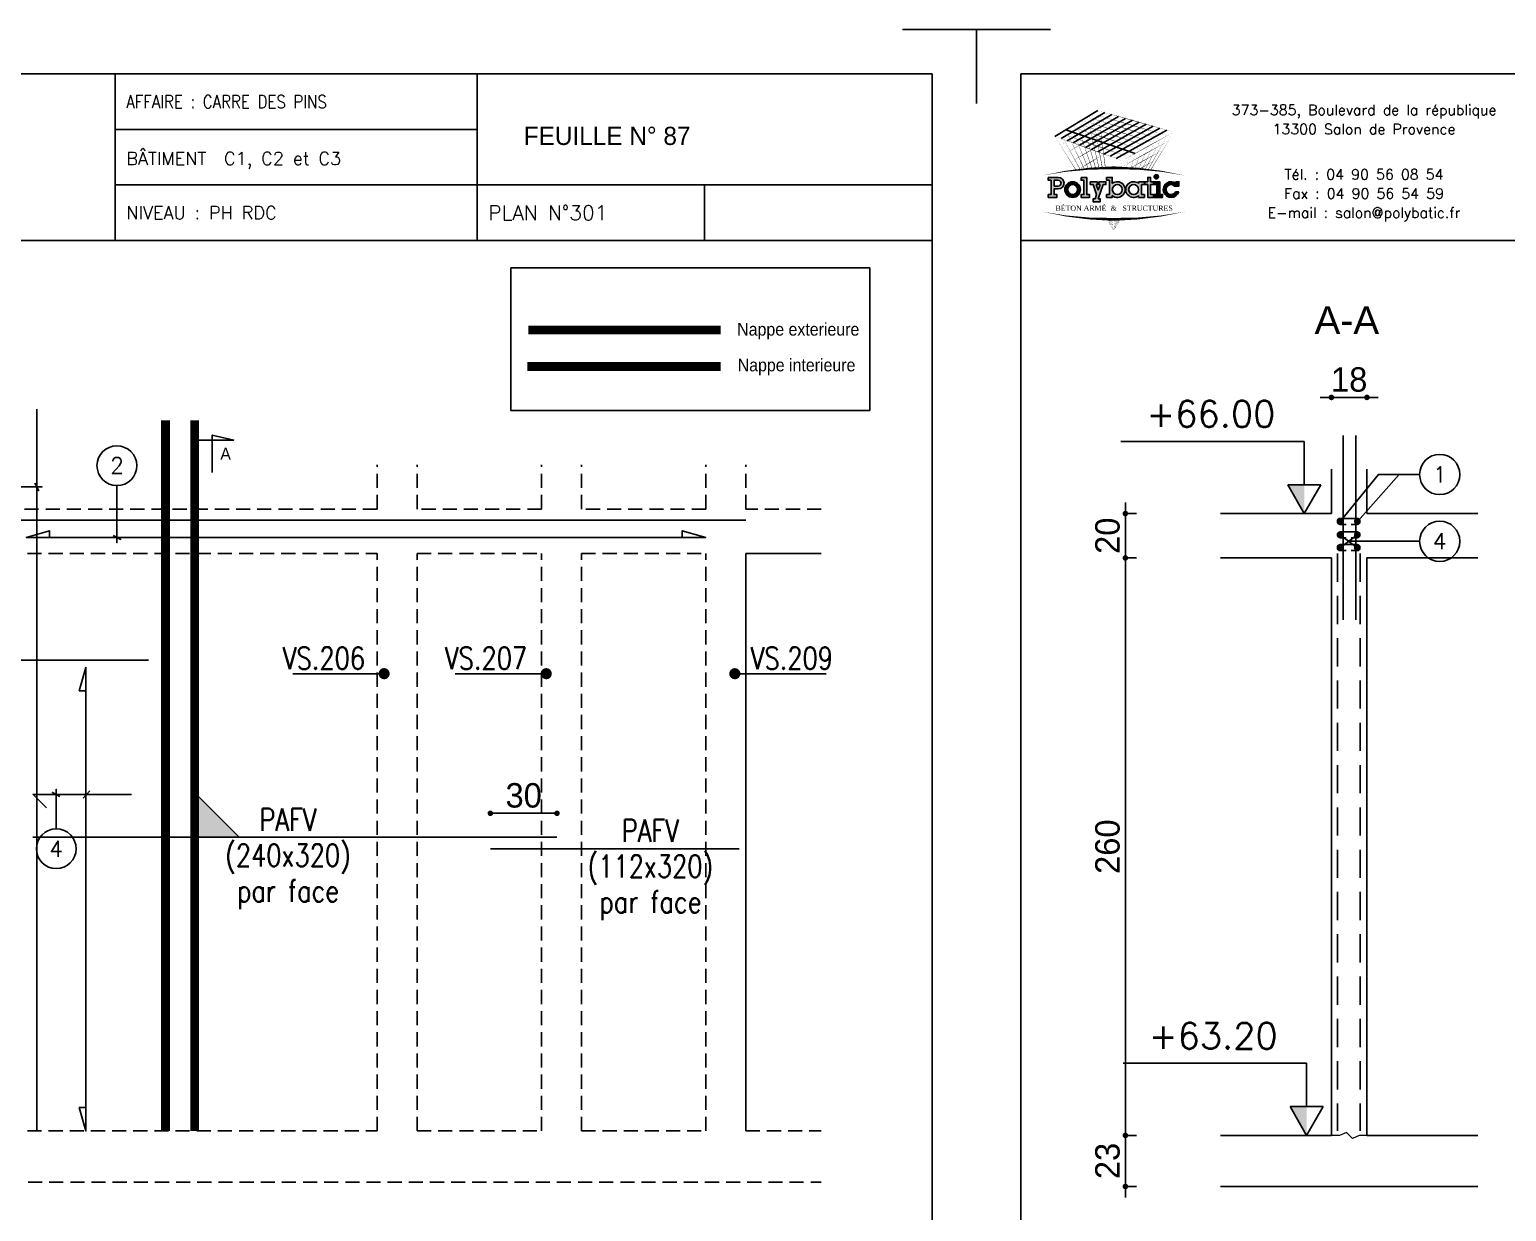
# Model space of a CAD drawing. Header units: metres. Extents: x -5618 to 118954, y -306 to 4637.
# Drawn here: x 87121 to 87786, y 1062 to 1594 of the extents above; entities that cross this region are included whole.
import ezdxf
from ezdxf.enums import TextEntityAlignment as Align

# ---------------------------------------------------------------- set-up
doc = ezdxf.new("R2010")
doc.units = ezdxf.units.M
doc.linetypes.add('CACHE', pattern=[9.525, 6.35, -3.175])
doc.linetypes.add('CACHEX2', pattern=[19.05, 12.7, -6.35])
for name, color, linetype in [('COTATION', 1, 'Continuous'), ('GO-CARTOUCHE', 7, 'Continuous'), ('GO-FER-HA', 140, 'Continuous'), ('GO-TEXTE', 9, 'Continuous'), ('K_ENT_M_Building_V.76', 7, 'Continuous'), ('STR_COTATION', 1, 'Continuous'), ('STR_TS', 22, 'Continuous'), ('STR_TS_TXT', 7, 'Continuous'), ('STR_VOI-POT', 6, 'Continuous')]:
    doc.layers.add(name, color=color, linetype=linetype)
doc.layers.add('Kofragna_forma', color=7, linetype='Continuous', lineweight=70)
doc.styles.add('GrDimensions', font='simplex.shx')
doc.styles.add('Lucida', font='LSANSI.TTF')
doc.styles.add('POLYBATIC', font='TIMES.TTF')
doc.styles.add('schéma', font='simplex.shx')
doc.styles.add('TEXTE', font='romans.shx')
doc.styles.add('TEXTE TS', font='romans.shx', dxfattribs={"width": 0.7, "oblique": 15})
doc.styles.add('TEXTEBA', font='ARIAL.TTF')
doc.dimstyles.new('COUPE-20', dxfattribs={"dimscale": 0.5, "dimtxt": 22, "dimasz": 5, "dimexe": 0.05, "dimexo": 0, "dimgap": 5, "dimtad": 1, "dimdec": 0, "dimdsep": 46, "dimtxsty": 'Standard', "dimblk1": 'DOT', "dimblk2": 'DOT', "dimsah": 1, "dimcen": 0, "dimdle": 150, "dimclrd": 1, "dimclre": 1, "dimclrt": 7, "dimadec": 0, "dimazin": 0, "dimtfac": 1, "dimtdec": 0, "dimtix": 1, "dimtmove": 2, "dimatfit": 3, "dimldrblk": 'DOT', "dimfxl": 0, "dimtvp": 1, "dimtolj": 1, "dimtzin": 0, "dimarcsym": 0})

# ---------------------------------------------------------------- blocks, each defined once
blk = doc.blocks.new('ime')
at = {"layer": 'COTATION', "const_width": 2.5}
blk.add_lwpolyline([(1.25, 0, -1), (-1.25, 0, -1)], format="xyb", close=True, dxfattribs=at)
at = {"layer": 'COTATION'}
blk.add_lwpolyline([(41.09, 0), (0, 0)], dxfattribs=at)
at = {"layer": 'COTATION', "color": 7, "style": 'TEXTE TS', "width": 0.8}
blk.add_attdef('NAME', (9.08, 2), '', height=10, dxfattribs=at)
blk = doc.blocks.new('mrega')
at = {"layer": 'STR_TS_TXT', "style": 'TEXTE TS', "width": 0.8}
for tag, p in [('ST10', (14.48, 0)), ('DIM', (14.48, -16)), ('NOTE', (14.48, -32))]:
    blk.add_attdef(tag, text='', height=10, dxfattribs=at).set_placement(p, align=Align.CENTER)
blk = doc.blocks.new('A$C6F247267')
blk.add_hatch(color=256).paths.add_polyline_path([(0, -0.2), (-0.2, 0), (0, 0)])
blk.add_lwpolyline([(-0.2, 0), (0, 0), (0, -0.2), (-0.2, 0)])
blk = doc.blocks.new('_DOT')
at = {"color": 0, "linetype": 'ByBlock'}
blk.add_line((-0.5, 0), (-1, 0), dxfattribs=at)
at = {"color": 0, "linetype": 'ByBlock', "const_width": 0.5}
blk.add_lwpolyline([(-0.25, 0, 1), (0.25, 0, 1)], format="xyb", close=True, dxfattribs=at)
blk = doc.blocks.new('*D1223')
at = {"layer": 'DEFPOINTS', "color": 0, "lineweight": -3, "ltscale": 4.5}
for p in [(87358.63, 1240.83), (87328.63, 1224.85, 375.38), (87358.63, 1230.1, 375.38)]:
    blk.add_point(p, dxfattribs=at)
at = {"layer": 'STR_COTATION', "color": 1, "lineweight": -2, "ltscale": 4.5}
for p, q in [((87328.63, 1240.86), (87328.63, 1240.86)), ((87331.13, 1240.83), (87356.13, 1240.83)), ((87358.63, 1240.86), (87358.63, 1240.86))]:
    blk.add_line(p, q, dxfattribs=at)
at = {"layer": 'STR_COTATION', "color": 1, "lineweight": -2, "ltscale": 4.5, "xscale": 2.5, "yscale": 2.5, "zscale": 2.5, "rotation": 180}
blk.add_blockref('_DOT', (87328.63, 1240.83), dxfattribs=at)
at = {"layer": 'STR_COTATION', "color": 1, "lineweight": -2, "ltscale": 4.5, "xscale": 2.5, "yscale": 2.5, "zscale": 2.5}
blk.add_blockref('_DOT', (87358.63, 1240.83), dxfattribs=at)
at = {"layer": 'STR_COTATION', "color": 7, "lineweight": -3, "ltscale": 4.5, "insert": (87343.63, 1248.83), "char_height": 11, "attachment_point": 5}
blk.add_mtext('\\A1;30', dxfattribs=at)
blk = doc.blocks.new('A$C492E529B')
h = blk.add_hatch(color=256)
h.paths.add_polyline_path([(-1.983, 0.1), (-2.083, 0.1), (-2.083, 0.3), (-1.933, 0.3, 1), (-1.933, 0.7), (-2.283, 0.7), (-2.283, 0.6), (-2.183, 0.6), (-2.183, 0.1), (-2.283, 0.1), (-2.283, 0), (-1.983, 0)])
h.paths.add_polyline_path([(-2.083, 0.4), (-2.083, 0.6), (-1.933, 0.6, -1), (-1.933, 0.4)], flags=16)
h = blk.add_hatch(color=256)
h.paths.add_polyline_path([(-1.158, 0.275, 1), (-1.708, 0.275, 1)])
h.paths.add_polyline_path([(-1.608, 0.275, -1), (-1.258, 0.275, -1)], flags=16)
for color, points in [(256, [(-0.938, 0.7), (-1.138, 0.7), (-1.138, 0.6), (-1.038, 0.6), (-1.038, 0.1), (-1.138, 0.1), (-1.138, 0), (-0.838, 0), (-0.838, 0.1), (-0.938, 0.1)]), (256, [(-0.367, 0.45), (-0.268, 0.45), (-0.268, 0.55), (-0.523, 0.55), (-0.523, 0.45), (-0.473, 0.45), (-0.543, 0.253), (-0.612, 0.45), (-0.562, 0.45), (-0.562, 0.55), (-0.818, 0.55), (-0.818, 0.45), (-0.718, 0.45), (-0.595, 0.101), (-0.648, -0.05), (-0.718, -0.05), (-0.718, -0.15), (-0.468, -0.15), (-0.468, -0.05), (-0.543, -0.05)]), (256, [(1.393, 0.55), (1.292, 0.55), (1.292, 0.7), (1.193, 0.7), (1.193, 0.55), (1.093, 0.55), (1.093, 0.45), (1.193, 0.45), (1.193, 0), (1.393, 0), (1.393, 0.1), (1.292, 0.1), (1.292, 0.45), (1.393, 0.45)]), (140, [(1.413, 0.725, 1), (1.563, 0.725, 1)]), (256, [(1.613, 0.55), (1.413, 0.55), (1.413, 0.45), (1.513, 0.45), (1.513, 0.1), (1.413, 0.1), (1.413, 0), (1.712, 0), (1.712, 0.1), (1.613, 0.1)]), (256, [(2.13, 0.4), (2.283, 0.4), (2.283, 0.55), (2.183, 0.55), (2.183, 0.487, 3.359496), (2.272, 0.2), (2.166, 0.2, -3.125802)])]:
    blk.add_hatch(color=color).paths.add_polyline_path(points)
h = blk.add_hatch(color=256)
h.paths.add_polyline_path([(-0.047, 0.487), (-0.047, 0.7), (-0.248, 0.7), (-0.248, 0.6), (-0.147, 0.6), (-0.147, 0.1), (-0.248, 0.1), (-0.248, 0), (-0.047, 0), (-0.047, 0.063, 2.12132)])
h.paths.add_polyline_path([(-0.047, 0.275, -1), (0.303, 0.275, -1)], flags=16)
h = blk.add_hatch(color=256)
h.paths.add_polyline_path([(1.073, 0.1), (0.973, 0.1), (0.973, 0.45), (1.073, 0.45), (1.073, 0.55), (0.873, 0.55), (0.873, 0.487, 2.12132), (0.873, 0.063), (0.873, 0), (1.073, 0)])
h.paths.add_polyline_path([(0.523, 0.275, -1), (0.873, 0.275, -1)], flags=16)
for p, q in [((0.873, 0.55), (0.873, 0.487)), ((1.073, 0.55), (0.873, 0.55)), ((1.073, 0.45), (1.073, 0.55)), ((-0.595, 0.101), (-0.718, 0.45)), ((-0.648, -0.05), (-0.595, 0.101)), ((-0.543, 0.253), (-0.612, 0.45)), ((-0.543, -0.05), (-0.367, 0.45)), ((-0.543, 0.253), (-0.473, 0.45)), ((0.873, 0.063), (0.873, 0)), ((0.973, 0.1), (0.973, 0.45)), ((0.973, 0.45), (1.073, 0.45)), ((1.073, 0.1), (0.973, 0.1)), ((1.073, 0), (1.073, 0.1)), ((2.166, 0.2), (2.272, 0.2)), ((0.873, 0), (1.073, 0))]:
    blk.add_line(p, q)
for points in [[(-2.283, 0.7), (-1.933, 0.7)], [(-2.283, 0.7), (-2.283, 0.6), (-2.183, 0.6), (-2.183, 0.1), (-2.283, 0.1), (-2.283, 0), (-1.983, 0), (-1.983, 0.1), (-2.083, 0.1), (-2.083, 0.3), (-1.933, 0.3)], [(-2.083, 0.4), (-2.083, 0.6), (-1.933, 0.6)], [(-1.138, 0.7), (-0.938, 0.7), (-0.938, 0.1), (-0.838, 0.1), (-0.838, 0), (-1.138, 0), (-1.138, 0.1), (-1.038, 0.1), (-1.038, 0.6), (-1.138, 0.6), (-1.138, 0.7)], [(-0.818, 0.55), (-0.562, 0.55)], [(-0.818, 0.55), (-0.818, 0.45), (-0.718, 0.45)], [(-0.612, 0.45), (-0.562, 0.45), (-0.562, 0.55)], [(-0.523, 0.55), (-0.268, 0.55), (-0.268, 0.45), (-0.367, 0.45)], [(-0.473, 0.45), (-0.523, 0.45), (-0.523, 0.55)], [(-0.248, 0.7), (-0.248, 0.6), (-0.147, 0.6), (-0.147, 0.1), (-0.248, 0.1), (-0.248, 0), (-0.047, 0), (-0.047, 0.063)], [(-0.047, 0.487), (-0.047, 0.7), (-0.248, 0.7)], [(1.093, 0.55), (1.193, 0.55), (1.193, 0.7), (1.292, 0.7), (1.292, 0.55), (1.393, 0.55), (1.393, 0.45), (1.292, 0.45), (1.292, 0.1), (1.393, 0.1), (1.393, 0), (1.193, 0), (1.193, 0.45), (1.093, 0.45)], [(1.093, 0.45), (1.093, 0.55)], [(1.413, 0.45), (1.413, 0.55), (1.613, 0.55), (1.613, 0.1), (1.712, 0.1), (1.712, 0), (1.413, 0), (1.413, 0.1), (1.513, 0.1), (1.513, 0.45), (1.413, 0.45)], [(2.183, 0.487), (2.183, 0.55), (2.283, 0.55), (2.283, 0.4), (2.13, 0.4)], [(-2.083, 0.4), (-1.933, 0.4)], [(-0.648, -0.05), (-0.718, -0.05), (-0.718, -0.15), (-0.468, -0.15), (-0.468, -0.05), (-0.543, -0.05)]]:
    blk.add_lwpolyline(points)
for centre, radius in [((-1.433, 0.275), 0.275), ((-1.433, 0.275), 0.175), ((0.128, 0.275), 0.175), ((0.698, 0.275), 0.175)]:
    blk.add_circle(centre, radius)
at = {"color": 140}
blk.add_circle((1.488, 0.725), 0.075, dxfattribs=at)
for centre, radius, start, end in [((-1.933, 0.5), 0.2, 270, 90), ((-1.933, 0.5), 0.1, 270, 90), ((0.128, 0.275), 0.275, 230.4788, 129.5212), ((0.698, 0.275), 0.275, 50.4788, 309.5212), ((2.008, 0.275), 0.275, 50.4788, 344.1734), ((2.008, 0.275), 0.175, 45.5847, 334.6231)]:
    blk.add_arc(centre, radius, start, end)
blk = doc.blocks.new('POLYBATIC')
at = {"color": 140}
for p, q in [((-0.43, 3.281), (-1.602, 2.578)), ((-1.435, 2.518), (-0.241, 3.228)), ((-1.268, 2.457), (-0.053, 3.175)), ((0.135, 3.121), (-1.101, 2.397)), ((-0.934, 2.337), (0.323, 3.068)), ((-0.767, 2.276), (0.511, 3.015)), ((0.7, 2.962), (-0.6, 2.216)), ((-0.433, 2.156), (0.888, 2.908)), ((1.076, 2.855), (-0.266, 2.095)), ((-1.309, 2.754), (0.586, 2.109)), ((-0.099, 2.035), (1.264, 2.802)), ((1.452, 2.749), (0.067, 1.974))]:
    blk.add_line(p, q, dxfattribs=at)
for points in [[(-1.016, 2.93, 0.0156, 0, 0), (-0.43, 3.281, 0, 0, 0)], [(-0.838, 2.873, 0.0156, 0, 0), (-0.241, 3.228, 0, 0, 0)], [(0.605, 2.988, 0.0156, 0, 0), (-0.43, 3.281, 0, 0, 0)], [(-0.225, 1.716, 0.0149, 0, 0), (-0.43, 3.281, 0, 0, 0)], [(-1.602, 2.578, 0, 0.0156, 0), (-1.016, 2.93, 0, 0, 0)], [(-1.435, 2.518, 0, 0.0156, 0), (-0.838, 2.873, 0, 0, 0)], [(-1.268, 2.457, 0, 0.0156, 0), (-0.661, 2.816, 0, 0, 0)], [(-0.2, 2.524, 0.0156, 0, 0), (-1.162, 2.842, 0, 0, 0)], [(-0.692, 1.693, 0.0126, 0, 0), (-1.162, 2.842, 0, 0, 0)], [(-0.039, 2.617, 0.0156, 0, 0), (-1.016, 2.93, 0, 0, 0)], [(-0.589, 1.7, 0.0131, 0, 0), (-1.016, 2.93, 0, 0, 0)], [(-0.391, 2.983, 0, 0.0156, 0), (-0.923, 2.663, 0, 0, 0)], [(0.122, 2.71, 0.0156, 0, 0), (-0.869, 3.018, 0, 0, 0)], [(-0.491, 1.706, 0.0136, 0, 0), (-0.869, 3.018, 0, 0, 0)], [(0.283, 2.803, 0.0156, 0, 0), (-0.723, 3.105, 0, 0, 0)], [(-0.398, 1.71, 0.014, 0, 0), (-0.723, 3.105, 0, 0, 0)], [(-0.661, 2.816, 0.0156, 0, 0), (-0.053, 3.175, 0, 0, 0)], [(0.444, 2.896, 0.0156, 0, 0), (-0.576, 3.193, 0, 0, 0)], [(-0.309, 1.714, 0.0145, 0, 0), (-0.576, 3.193, 0, 0, 0)], [(-0.483, 2.759, 0.0156, 0, 0), (0.135, 3.121, 0, 0, 0)], [(-0.305, 2.702, 0.0156, 0, 0), (0.323, 3.068, 0, 0, 0)], [(-0.128, 2.646, 0.0156, 0, 0), (0.511, 3.015, 0, 0, 0)], [(0.05, 2.589, 0.0156, 0, 0), (0.7, 2.962, 0, 0, 0)], [(0.227, 2.532, 0.0156, 0, 0), (0.888, 2.908, 0, 0, 0)], [(0.405, 2.475, 0.0156, 0, 0), (1.076, 2.855, 0, 0, 0)], [(1.465, 2.598, 0, 0.0156, 0), (0.444, 2.896, 0, 0, 0)], [(1.641, 2.695, 0, 0.0156, 0), (0.605, 2.988, 0, 0, 0)], [(-0.684, 2.246, 0.0156, 0, 0), (-1.602, 2.578, 0, 0, 0)], [(-1.031, 1.66, 0.0111, 0, 0), (-1.602, 2.578, 0, 0, 0)], [(-1.456, 2.344, 0, 0.0156, 0), (-0.923, 2.663, 0, 0, 0)], [(-0.522, 2.339, 0.0156, 0, 0), (-1.455, 2.666, 0, 0, 0)], [(-0.913, 1.673, 0.0116, 0, 0), (-1.455, 2.666, 0, 0, 0)], [(-0.361, 2.432, 0.0156, 0, 0), (-1.309, 2.754, 0, 0, 0)], [(-0.8, 1.684, 0.0121, 0, 0), (-1.309, 2.754, 0, 0, 0)], [(-1.101, 2.397, 0, 0.0156, 0), (-0.483, 2.759, 0, 0, 0)], [(-0.934, 2.337, 0, 0.0156, 0), (-0.305, 2.702, 0, 0, 0)], [(-0.352, 2.685, 0, 0.0156, 0), (-0.831, 2.397, 0, 0, 0)], [(-0.767, 2.276, 0, 0.0156, 0), (-0.128, 2.646, 0, 0, 0)], [(-0.6, 2.216, 0, 0.0156, 0), (0.05, 2.589, 0, 0, 0)], [(-0.433, 2.156, 0, 0.0156, 0), (0.227, 2.532, 0, 0, 0)], [(0.586, 2.109, 0, 0.0156, 0), (-0.361, 2.432, 0, 0, 0)], [(-0.266, 2.095, 0, 0.0156, 0), (0.405, 2.475, 0, 0, 0)], [(0.762, 2.207, 0, 0.0156, 0), (-0.2, 2.524, 0, 0, 0)], [(-0.099, 2.035, 0, 0.0156, 0), (0.582, 2.418, 0, 0, 0)], [(0.937, 2.305, 0, 0.0156, 0), (-0.039, 2.617, 0, 0, 0)], [(1.113, 2.402, 0, 0.0156, 0), (0.122, 2.71, 0, 0, 0)], [(1.289, 2.5, 0, 0.0156, 0), (0.283, 2.803, 0, 0, 0)], [(0.582, 2.418, 0.0156, 0, 0), (1.264, 2.802, 0, 0, 0)], [(0.76, 2.362, 0.0156, 0, 0), (1.452, 2.749, 0, 0, 0)], [(0.852, 2.095, 0.0156, 0, 0), (1.491, 2.45, 0, 0, 0)], [(0.865, 1.678, 0.0103, 0, 0), (1.289, 2.5, 0, 0, 0)], [(0.937, 2.305, 0.0156, 0, 0), (1.641, 2.695, 0, 0, 0)], [(0.942, 1.67, 0.0112, 0, 0), (1.465, 2.598, 0, 0, 0)], [(1.012, 1.663, 0.012, 0, 0), (1.641, 2.695, 0, 0, 0)], [(-1.31, 2.109, 0, 0.0156, 0), (-0.831, 2.397, 0, 0, 0)], [(-1.165, 1.875, 0, 0.0156, 0), (-0.739, 2.131, 0, 0, 0)], [(-0.312, 2.386, 0, 0.0156, 0), (-0.739, 2.131, 0, 0, 0)], [(0.234, 1.914, 0, 0.0156, 0), (-0.684, 2.246, 0, 0, 0)], [(-0.273, 2.088, 0, 0.0156, 0), (-0.646, 1.864, 0, 0, 0)], [(0.41, 2.012, 0, 0.0156, 0), (-0.522, 2.339, 0, 0, 0)], [(0.067, 1.974, 0, 0.0156, 0), (0.76, 2.362, 0, 0, 0)], [(0.213, 1.74, 0, 0.0156, 0), (0.852, 2.095, 0, 0, 0)], [(0.234, 1.914, 0, 0.0156, 0), (0.937, 2.305, 0, 0, 0)], [(0.474, 1.706, 0.00597, 0, 0), (0.586, 2.109, 0, 0, 0)], [(0.587, 1.7, 0.00718, 0, 0), (0.762, 2.207, 0, 0, 0)], [(0.689, 1.693, 0.0083, 0, 0), (0.937, 2.305, 0, 0, 0)], [(0.765, 1.884, 0.0156, 0, 0), (1.342, 2.205, 0, 0, 0)], [(0.781, 1.685, 0.00933, 0, 0), (1.113, 2.402, 0, 0, 0)], [(-1.953, 1.508, 0, 0.0781, -0.053843), (0, 1.719, 0, 0, 0)], [(-1.019, 1.641, 0, 0.0156, 0), (-0.646, 1.864, 0, 0, 0)], [(-0.234, 1.79, 0, 0.00638, 0), (-0.365, 1.711, 0, 0.00638, 0)], [(1.953, 1.508, 0, 0.0781, 0.053843), (0, 1.719, 0, 0, 0)], [(0.21, 1.716, 0.00323, 0, 0), (0.234, 1.914, 0, 0, 0)], [(0.349, 1.712, 0.00465, 0, 0), (0.41, 2.012, 0, 0, 0)], [(0.447, 1.708, 0.00693, 0.0156, 0), (0.767, 1.886, 0, 0, 0)], [(0.68, 1.675, 0.0156, 0, 0), (1.193, 1.96, 0, 0, 0)], [(0.96, 1.668, 0.00293, 0, 0), (1.044, 1.715, 0, 0, 0)], [(-1.953, 0.523, 0, 0.0781, 0.053843), (0, 0.312, 0, 0, 0)], [(1.953, 0.523, 0, 0.0781, -0.053843), (0, 0.312, 0, 0, 0)], [(0, 0, 0, 0.00381, 0), (-0.195, 0.315, 0, 0.00381, 0)], [(0, 0, 0, 0.00368, 0), (-0.171, 0.314, 0, 0.00368, 0)], [(0, 0, 0, 0.00356, 0), (-0.149, 0.314, 0, 0.00356, 0)], [(0, 0, 0, 0.00345, 0), (-0.128, 0.313, 0, 0.00345, 0)], [(0, 0, 0, 0.00334, 0), (-0.109, 0.313, 0, 0.00334, 0)], [(0, 0, 0, 0.00324, 0), (-0.09, 0.313, 0, 0.00324, 0)], [(0, 0, 0, 0.00315, 0), (-0.073, 0.313, 0, 0.00315, 0)], [(0, 0, 0, 0.00306, 0), (-0.056, 0.313, 0, 0.00306, 0)], [(0, 0, 0, 0.00306, 0), (-0.056, 0.313, 0, 0.00306, 0)], [(0, 0, 0, 0.00298, 0), (-0.041, 0.313, 0, 0.00298, 0)], [(0, 0, 0, 0.0051, 0), (0.038, 0.313, 0, 0.0051, 0)], [(0, 0, 0, 0.00425, 0), (0.127, 0.313, 0, 0.00425, 0)], [(0, 0, 0, 0.00408, 0), (0.145, 0.314, 0, 0.00408, 0)], [(0, 0, 0, 0.00392, 0), (0.162, 0.314, 0, 0.00392, 0)], [(0, 0, 0, 0.00378, 0), (0.177, 0.314, 0, 0.00378, 0)], [(0, 0, 0, 0.00365, 0), (0.191, 0.315, 0, 0.00365, 0)], [(0, 0, 0, 0.00486, 0), (0.064, 0.313, 0, 0.00486, 0)], [(0, 0, 0, 0.00464, 0), (0.087, 0.313, 0, 0.00464, 0)], [(0, 0, 0, 0.00443, 0), (0.108, 0.313, 0, 0.00443, 0)]]:
    blk.add_lwpolyline(points, format="xyseb", dxfattribs=at)
at = {"color": 5, "xscale": 0.78125, "yscale": 0.78125, "zscale": 0.78125}
blk.add_blockref('A$C492E529B', (0, 0.91), dxfattribs=at)
at = {"lineweight": 60, "style": 'POLYBATIC'}
for s, p in [('BÉTON ARMÉ', (-1.587, 0.547)), ('STRUCTURES', (0.24, 0.547))]:
    blk.add_text(s, height=0.1406, dxfattribs=at).set_placement(p)
at = {"color": 140, "style": 'POLYBATIC'}
blk.add_text('&', height=0.141, dxfattribs=at).set_placement((0, 0.547), align=Align.CENTER)
blk = doc.blocks.new('*D1224')
at = {"layer": 'COTATION', "color": 1, "lineweight": -2, "ltscale": 4.5}
for p, q in [((87614.56, 1098.29), (87614.56, 1100.79)), ((87619.56, 1095.79), (87614.54, 1095.79)), ((87614.56, 1072.79), (87614.56, 1095.79)), ((87619.56, 1072.79), (87614.54, 1072.79)), ((87614.56, 1070.29), (87614.56, 1067.79))]:
    blk.add_line(p, q, dxfattribs=at)
at = {"layer": 'DEFPOINTS', "color": 0, "lineweight": -3, "ltscale": 4.5}
for p in [(87614.56, 1095.79), (87657.34, 1095.79), (87657.34, 1072.79)]:
    blk.add_point(p, dxfattribs=at)
at = {"layer": 'COTATION', "color": 1, "lineweight": -2, "ltscale": 4.5, "xscale": 2.5, "yscale": 2.5, "zscale": 2.5}
for p, rotation in [((87614.56, 1095.79), 270), ((87614.56, 1072.79), 90)]:
    blk.add_blockref('_DOT', p, dxfattribs=dict(at, rotation=rotation))
at = {"layer": 'COTATION', "color": 7, "lineweight": -3, "ltscale": 4.5, "insert": (87606.56, 1084.29), "char_height": 11, "attachment_point": 5, "rotation": 90}
blk.add_mtext('\\A1;23', dxfattribs=at)
blk = doc.blocks.new('*D1225')
at = {"layer": 'COTATION', "color": 1, "lineweight": -2, "ltscale": 4.5}
for p, q in [((87619.56, 1355.79), (87614.54, 1355.79)), ((87614.56, 1098.29), (87614.56, 1353.29)), ((87619.56, 1095.79), (87614.54, 1095.79))]:
    blk.add_line(p, q, dxfattribs=at)
at = {"layer": 'DEFPOINTS', "color": 0, "lineweight": -3, "ltscale": 4.5}
for p in [(87614.56, 1355.79), (87657.34, 1355.79), (87657.34, 1095.79)]:
    blk.add_point(p, dxfattribs=at)
at = {"layer": 'COTATION', "color": 1, "lineweight": -2, "ltscale": 4.5, "xscale": 2.5, "yscale": 2.5, "zscale": 2.5}
for p, rotation in [((87614.56, 1355.79), 90), ((87614.56, 1095.79), 270)]:
    blk.add_blockref('_DOT', p, dxfattribs=dict(at, rotation=rotation))
at = {"layer": 'COTATION', "color": 7, "lineweight": -3, "ltscale": 4.5, "insert": (87606.56, 1225.79), "char_height": 11, "attachment_point": 5, "rotation": 90}
blk.add_mtext('\\A1;260', dxfattribs=at)
blk = doc.blocks.new('*D1226')
at = {"layer": 'COTATION', "color": 1, "lineweight": -2, "ltscale": 4.5}
for p, q in [((87614.56, 1378.29), (87614.56, 1380.79)), ((87619.56, 1375.79), (87614.54, 1375.79)), ((87614.56, 1355.79), (87614.56, 1375.79)), ((87619.56, 1355.79), (87614.54, 1355.79)), ((87614.56, 1353.29), (87614.56, 1350.79))]:
    blk.add_line(p, q, dxfattribs=at)
at = {"layer": 'DEFPOINTS', "color": 0, "lineweight": -3, "ltscale": 4.5}
for p in [(87614.56, 1375.79), (87657.34, 1375.79), (87657.34, 1355.79)]:
    blk.add_point(p, dxfattribs=at)
at = {"layer": 'COTATION', "color": 1, "lineweight": -2, "ltscale": 4.5, "xscale": 2.5, "yscale": 2.5, "zscale": 2.5}
for p, rotation in [((87614.56, 1375.79), 270), ((87614.56, 1355.79), 90)]:
    blk.add_blockref('_DOT', p, dxfattribs=dict(at, rotation=rotation))
at = {"layer": 'COTATION', "color": 7, "lineweight": -3, "ltscale": 4.5, "insert": (87606.56, 1365.79), "char_height": 11, "attachment_point": 5, "rotation": 90}
blk.add_mtext('\\A1;20', dxfattribs=at)
blk = doc.blocks.new('*D1227')
at = {"layer": 'DEFPOINTS', "color": 0, "lineweight": -3, "ltscale": 4.5}
for p in [(87707.34, 1428.07), (87707.34, 1395.79, 187.69), (87723.34, 1395.79, 187.69)]:
    blk.add_point(p, dxfattribs=at)
at = {"layer": 'STR_COTATION', "color": 1, "lineweight": -2, "ltscale": 4.5}
for p, q in [((87704.84, 1428.07), (87702.34, 1428.07)), ((87707.34, 1428.08), (87707.34, 1428.09)), ((87723.34, 1428.07), (87707.34, 1428.07)), ((87723.34, 1428.08), (87723.34, 1428.09)), ((87725.84, 1428.07), (87728.34, 1428.07))]:
    blk.add_line(p, q, dxfattribs=at)
at = {"layer": 'STR_COTATION', "color": 1, "lineweight": -2, "ltscale": 4.5, "xscale": 2.5, "yscale": 2.5, "zscale": 2.5}
blk.add_blockref('_DOT', (87707.34, 1428.07), dxfattribs=at)
at = {"layer": 'STR_COTATION', "color": 1, "lineweight": -2, "ltscale": 4.5, "xscale": 2.5, "yscale": 2.5, "zscale": 2.5, "rotation": 180}
blk.add_blockref('_DOT', (87723.34, 1428.07), dxfattribs=at)
at = {"layer": 'STR_COTATION', "color": 7, "lineweight": -3, "ltscale": 4.5, "insert": (87715.34, 1436.07), "char_height": 11, "attachment_point": 5}
blk.add_mtext('\\A1;18', dxfattribs=at)

msp = doc.modelspace()

# ---------------------------------------------------------------- linework, layer by layer
for p, q in [((87159.69, 1573.71), (87159.69, 1498.77)), ((87322.66, 1573.74), (87322.66, 1498.77)), ((87159.69, 1548.71), (87322.66, 1548.71)), ((87159.69, 1523.72), (87322.66, 1523.72)), ((87322.66, 1523.74), (87527.51, 1523.74)), ((87424.99, 1523.74), (87424.99, 1498.77))]:
    msp.add_line(p, q)
at = {"color": 7, "linetype": 'Continuous', "lineweight": -3}
for p, q in [((87702.51, 1388.79, 187.69), (87687.76, 1388.79, 187.69)), ((87695.13, 1375.79, 187.69), (87687.76, 1388.79, 187.69)), ((87702.51, 1388.79, 187.69), (87687.76, 1388.79, 187.69)), ((87695.13, 1375.79, 187.69), (87687.76, 1388.79, 187.69)), ((87695.13, 1375.79, 187.69), (87702.51, 1388.79, 187.69)), ((87695.13, 1375.79, 187.69), (87702.51, 1388.79, 187.69)), ((87703.57, 1108.79, 187.69), (87688.82, 1108.79, 187.69)), ((87696.19, 1095.79, 187.69), (87688.82, 1108.79, 187.69)), ((87703.57, 1108.79, 187.69), (87688.82, 1108.79, 187.69)), ((87696.19, 1095.79, 187.69), (87688.82, 1108.79, 187.69)), ((87696.19, 1095.79, 187.69), (87703.57, 1108.79, 187.69)), ((87696.19, 1095.79, 187.69), (87703.57, 1108.79, 187.69))]:
    msp.add_line(p, q, dxfattribs=at)
for points in [[(87547.51, 1560.38), (87547.51, 1593.71), (87514.18, 1593.71)], [(87547.51, 1560.38), (87547.51, 1593.71), (87580.84, 1593.71)], [(87527.51, 1498.77), (86167.65, 1498.77)], [(88517.41, 1498.77), (87567.51, 1498.77)]]:
    msp.add_lwpolyline(points)
for points in [[(86167.65, 1573.71), (86167.65, 623.81), (87527.51, 623.81), (87527.51, 1573.71)], [(87567.51, 1573.71), (87567.51, 913.78), (88517.41, 913.78), (88517.41, 1573.71)]]:
    msp.add_lwpolyline(points, close=True)
at = {"lineweight": 18, "elevation": 187.69}
msp.add_lwpolyline([(87723.34, 1095.79), (87719.87, 1095.79), (87716.85, 1094.36), (87714.1, 1097.13), (87710.94, 1095.79), (87707.34, 1095.79)], dxfattribs=at)
at = {"color": 7, "linetype": 'Continuous', "lineweight": -3}
for points in [[(87687.76, 1388.79, 187.69), (87695.13, 1375.79, 187.69), (87695.13, 1388.76, 187.69)], [(87687.76, 1388.79, 187.69), (87695.13, 1375.79, 187.69), (87695.13, 1388.76, 187.69)], [(87688.82, 1108.79, 187.69), (87696.19, 1095.79, 187.69), (87696.19, 1108.75, 187.69)], [(87688.82, 1108.79, 187.69), (87696.19, 1095.79, 187.69), (87696.19, 1108.75, 187.69)]]:
    msp.add_solid(points, dxfattribs=at)
at = {"layer": 'COTATION'}
msp.add_line((87145.28, 1247.62, 375.38), (87148.23, 1250.97, 375.38), dxfattribs=at)
for points, elevation in [([(87415.07, 1365.03), (87415.07, 1368.03), (87425.63, 1365.03), (87119.63, 1365.03), (87130.19, 1368.03), (87130.19, 1365.03)], 375.38), ([(87146.53, 1108.35), (87143.53, 1108.35), (87146.53, 1097.79), (87146.53, 1306.54), (87143.53, 1295.98), (87146.53, 1295.98)], 281.53)]:
    msp.add_lwpolyline(points, dxfattribs=dict(at, elevation=elevation))
at = {"layer": 'GO-FER-HA'}
for p, q in [((87711.34, 1366.15, 93.84), (87718.9, 1360.41, 93.84)), ((87711.34, 1360.41, 93.84), (87718.9, 1366.15, 93.84)), ((87715.12, 1363.28, 93.84), (87747.08, 1363.28, 93.84))]:
    msp.add_line(p, q, dxfattribs=at)
at = {"layer": 'GO-FER-HA', "elevation": 375.38}
for points in [[(87160.43, 1388.37, -512.322006), (87160.5, 1388.37), (87160.5, 1362.63), (87160.5, 1365.03), (87162.2, 1364.13), (87158.8, 1365.93)], [(87108.91, 1387.84, 512.322006), (87108.91, 1387.77), (87126.78, 1387.77), (87124.38, 1387.77), (87125.27, 1386.07), (87123.48, 1389.47)], [(87133.19, 1233.83, -512.322006), (87133.12, 1233.83), (87133.12, 1251.69), (87133.12, 1249.29), (87131.42, 1250.19), (87134.81, 1248.4)]]:
    msp.add_lwpolyline(points, format="xyb", dxfattribs=at)
at = {"layer": 'GO-FER-HA', "elevation": 93.84}
for points in [[(87711.34, 1372.22), (87728.49, 1393.36), (87747.08, 1393.36)], [(87719.04, 1372.22), (87737.82, 1393.36), (87747.08, 1393.36)]]:
    msp.add_lwpolyline(points, dxfattribs=at)
at = {"layer": 'GO-FER-HA'}
for centre in [(87756.13, 1393.36, 93.84), (87756.13, 1363.28, 93.84)]:
    msp.add_circle(centre, 9.06, dxfattribs=at)
at = {"layer": 'GO-TEXTE', "elevation": 281.53, "flags": 128}
msp.add_lwpolyline([(87195.45, 1408.86), (87213.1, 1408.85), (87203.43, 1411.14), (87203.42, 1394.22)], dxfattribs=at)
at = {"layer": 'K_ENT_M_Building_V.76', "color": 30, "linetype": 'Continuous', "lineweight": -3}
for p, q in [((87688.63, 1408.29, 187.69), (87612.49, 1408.29, 187.69)), ((87688.63, 1408.29, 187.69), (87612.49, 1408.29, 187.69)), ((87695.13, 1408.29, 187.69), (87688.63, 1408.29, 187.69)), ((87695.13, 1408.29, 187.69), (87688.63, 1408.29, 187.69)), ((87695.13, 1388.79, 187.69), (87695.13, 1408.29, 187.69)), ((87695.13, 1388.79, 187.69), (87695.13, 1408.29, 187.69)), ((87689.69, 1128.29, 187.69), (87613.55, 1128.29, 187.69)), ((87689.69, 1128.29, 187.69), (87613.55, 1128.29, 187.69)), ((87696.19, 1128.29, 187.69), (87689.69, 1128.29, 187.69)), ((87696.19, 1128.29, 187.69), (87689.69, 1128.29, 187.69)), ((87696.19, 1108.79, 187.69), (87696.19, 1128.29, 187.69)), ((87696.19, 1108.79, 187.69), (87696.19, 1128.29, 187.69))]:
    msp.add_line(p, q, dxfattribs=at)
at = {"layer": 'Kofragna_forma', "linetype": 'CACHE', "lineweight": -3}
for p, q in [((87277.63, 1377.79, 281.53), (87277.63, 1397.79, 281.53)), ((87295.63, 1377.79, 281.53), (87295.63, 1397.79, 281.53)), ((87351.63, 1377.79, 281.53), (87351.63, 1397.79, 281.53)), ((87369.63, 1377.79, 281.53), (87369.63, 1397.79, 281.53)), ((87425.63, 1377.79, 281.53), (87425.63, 1397.79, 281.53)), ((87443.63, 1377.79, 281.53), (87443.63, 1397.79, 281.53)), ((87277.63, 1377.79, 281.53), (86710.63, 1377.79, 281.53)), ((87351.63, 1377.79, 281.53), (87295.63, 1377.79, 281.53)), ((87425.63, 1377.79, 281.53), (87369.63, 1377.79, 281.53)), ((87477.61, 1377.79, 281.53), (87443.63, 1377.79, 281.53)), ((86710.63, 1357.79, 281.53), (87277.63, 1357.79, 281.53)), ((87277.63, 1097.79, 281.53), (87277.63, 1357.79, 281.53)), ((87295.63, 1097.79, 281.53), (87295.63, 1357.79, 281.53)), ((87295.63, 1357.79, 281.53), (87351.63, 1357.79, 281.53)), ((87351.63, 1097.79, 281.53), (87351.63, 1357.79, 281.53)), ((87369.63, 1097.79, 281.53), (87369.63, 1357.79, 281.53)), ((87369.63, 1357.79, 281.53), (87425.63, 1357.79, 281.53)), ((87425.63, 1097.79, 281.53), (87425.63, 1357.79, 281.53)), ((86710.63, 1097.79, 281.53), (87277.63, 1097.79, 281.53)), ((87295.63, 1097.79, 281.53), (87351.63, 1097.79, 281.53)), ((87369.63, 1097.79, 281.53), (87425.63, 1097.79, 281.53)), ((87443.63, 1097.79, 281.53), (87477.61, 1097.79, 281.53)), ((86996.63, 1074.79, 281.53), (87477.61, 1074.79, 281.53))]:
    msp.add_line(p, q, dxfattribs=at)
at = {"layer": 'Kofragna_forma', "color": 4, "lineweight": -3}
for p, q in [((87707.34, 1375.79, 187.69), (87707.34, 1395.79, 187.69)), ((87723.34, 1395.79, 187.69), (87723.34, 1375.79, 187.69)), ((87657.34, 1375.79, 187.69), (87707.34, 1375.79, 187.69)), ((87723.34, 1375.79, 281.53), (87773.34, 1375.79, 281.53)), ((87443.63, 1097.79, 281.53), (87443.63, 1357.79, 281.53)), ((87443.63, 1357.79, 281.53), (87477.61, 1357.79, 281.53)), ((87707.34, 1355.79, 187.69), (87657.34, 1355.79, 187.69)), ((87707.34, 1095.79, 187.69), (87707.34, 1355.79, 187.69)), ((87723.34, 1355.79, 187.69), (87723.34, 1095.79, 187.69)), ((87773.34, 1355.79, 281.53), (87723.34, 1355.79, 281.53)), ((87707.34, 1095.79, 187.69), (87657.34, 1095.79, 187.69)), ((87723.34, 1095.79, 187.69), (87773.34, 1095.79, 187.69)), ((87724.34, 1072.79, 187.69), (87657.34, 1072.79, 187.69)), ((87724.34, 1072.79, 187.69), (87773.34, 1072.79, 187.69))]:
    msp.add_line(p, q, dxfattribs=at)
at = {"layer": 'STR_TS', "color": 3}
for p, q in [((87122.63, 1230.1, 281.53), (87358.63, 1230.1, 375.38)), ((87328.63, 1224.85, 375.38), (87440.63, 1224.85, 281.53))]:
    msp.add_line(p, q, dxfattribs=at)
at = {"layer": 'STR_TS', "color": 7}
msp.add_lwpolyline([(87337.91, 1486.45), (87499.46, 1486.45), (87499.46, 1422.16), (87337.91, 1422.16)], close=True, dxfattribs=at)
at = {"layer": 'STR_TS', "linetype": 'CACHE', "ltscale": 2, "const_width": 4}
msp.add_lwpolyline([(87432.33, 1458.45), (87345.78, 1458.45)], dxfattribs=at)
at = {"layer": 'STR_TS', "const_width": 4}
msp.add_lwpolyline([(87432.33, 1442), (87345.21, 1442)], dxfattribs=at)
at = {"layer": 'STR_TS', "linetype": 'ByBlock', "ltscale": 2, "const_width": 4, "elevation": 281.53}
msp.add_lwpolyline([(87182.35, 1097.79), (87182.35, 1417.79)], dxfattribs=at)
at = {"layer": 'STR_TS', "linetype": 'CACHE', "ltscale": 2, "const_width": 4, "elevation": 281.53}
msp.add_lwpolyline([(87195.5, 1097.79), (87195.5, 1417.79)], dxfattribs=at)
at = {"layer": 'STR_VOI-POT'}
for p, q in [((87124.38, 1097.79, 281.53), (87124.38, 1422.79, 281.53)), ((86563.63, 1372.79, 281.53), (87443.63, 1372.79, 281.53)), ((86962.63, 1309.79, 281.53), (87174.63, 1309.79, 281.53))]:
    msp.add_line(p, q, dxfattribs=at)
at = {"layer": 'STR_VOI-POT', "color": 3}
for p, q in [((87712.6, 1410.96, 281.53), (87712.6, 1327.96, 281.53)), ((87718.32, 1410.96, 281.53), (87718.32, 1327.96, 281.53))]:
    msp.add_line(p, q, dxfattribs=at)
at = {"layer": 'STR_VOI-POT', "const_width": 1.44, "elevation": 93.84}
for points in [[(87710.62, 1372.22, -1), (87712.06, 1372.22, -1)], [(87718.18, 1372.22, -1), (87719.62, 1372.22, -1)], [(87710.62, 1366.15, -1), (87712.06, 1366.15, -1)], [(87718.18, 1366.15, -1), (87719.62, 1366.15, -1)], [(87710.62, 1360.41, -1), (87712.06, 1360.41, -1)], [(87718.18, 1360.41, -1), (87719.62, 1360.41, -1)]]:
    msp.add_lwpolyline(points, format="xyb", close=True, dxfattribs=at)
at = {"layer": 'STR_VOI-POT', "elevation": 93.84}
for points in [[(87713.96, 1370.92), (87711.34, 1370.92, -0.414214), (87710.04, 1372.22), (87710.04, 1372.31, -0.414214), (87711.34, 1373.62), (87718.9, 1373.62, -0.431995), (87720.2, 1372.22), (87720.2, 1372.22, -0.414214), (87718.9, 1370.92), (87716.28, 1370.92)], [(87713.96, 1364.85), (87711.34, 1364.85, -0.414214), (87710.04, 1366.15), (87710.04, 1366.24, -0.414214), (87711.34, 1367.55), (87718.9, 1367.55, -0.431995), (87720.2, 1366.15), (87720.2, 1366.15, -0.414214), (87718.9, 1364.85), (87716.28, 1364.85)], [(87713.96, 1359.1), (87711.34, 1359.1, -0.414214), (87710.04, 1360.41), (87710.04, 1360.49, -0.414214), (87711.34, 1361.8), (87718.9, 1361.8, -0.431995), (87720.2, 1360.41), (87720.2, 1360.41, -0.414214), (87718.9, 1359.1), (87716.28, 1359.1)]]:
    msp.add_lwpolyline(points, format="xyb", dxfattribs=at)
at = {"layer": 'STR_VOI-POT', "color": 1, "linetype": 'CACHEX2', "elevation": 281.53}
for points in [[(87710.01, 1357.79), (87710.01, 1097.79)], [(87720.27, 1357.79), (87720.27, 1097.79)]]:
    msp.add_lwpolyline(points, dxfattribs=at)
at = {"layer": 'STR_VOI-POT', "elevation": 375.38}
msp.add_lwpolyline([(87167.05, 1249.29), (87122.72, 1249.29), (87128.7, 1243.31)], dxfattribs=at)

# ---------------------------------------------------------------- block references
at = {"xscale": 16.49835000000894, "yscale": 16.49834999989253, "zscale": 16.49835000000003}
msp.add_blockref('POLYBATIC', (87609.28, 1503.09), dxfattribs=at)
at = {"layer": 'COTATION'}
ref = msp.add_blockref('ime', (87280.8, 1303.69, 281.53), dxfattribs=dict(at, xscale=-1))
ref.add_attrib('NAME', 'VS.206', (87235.19, 1305.69, 281.53), dxfattribs={"color": 7, "height": 10, "style": 'TEXTE TS', "width": 0.8})
ref = msp.add_blockref('ime', (87353.8, 1303.69, 281.53), dxfattribs=dict(at, xscale=-1))
ref.add_attrib('NAME', 'VS.207', (87308.18, 1305.69, 281.53), dxfattribs={"color": 7, "height": 10, "style": 'TEXTE TS', "width": 0.8})
ref = msp.add_blockref('ime', (87438.71, 1303.69, 281.53), dxfattribs=at)
ref.add_attrib('NAME', 'VS.209', (87445.88, 1305.69, 281.53), dxfattribs={"color": 7, "height": 10, "style": 'TEXTE TS', "width": 0.8})
at = {"layer": 'STR_TS', "xscale": 100, "yscale": 100, "zscale": 100, "rotation": 180}
msp.add_blockref('A$C6F247267', (87195.5, 1230.1, 304.07), dxfattribs=at)
at = {"layer": 'STR_TS_TXT'}
for p, values in [((87223.04, 1232.93, 469.22), {'NOTE': 'par face', 'ST10': 'PAFV', 'DIM': '(240x320)'}), ((87386.23, 1227.99, 469.22), {'NOTE': 'par face', 'ST10': 'PAFV', 'DIM': '(112x320)'})]:
    msp.add_blockref('mrega', p, dxfattribs=at).add_auto_attribs(values)

# ---------------------------------------------------------------- texts
at = {"style": 'schéma', "width": 0.85}
msp.add_text('AFFAIRE : CARRE DES PINS', height=5.8328, dxfattribs=at).set_placement((87164.69, 1558.3))
at = {"style": 'schéma'}
for s, p in [('373-385, Boulevard de la république', (87722.03, 1555.18)), ('13300 Salon de Provence', (87722.03, 1546.55)), ('Tél. : 04 90 56 08 54', (87722.03, 1526.16)), ('Fax : 04 90 56 54 59', (87722.03, 1517.53)), ('E-mail : salon@polybatic.fr', (87722.03, 1508.9))]:
    msp.add_text(s, height=4.6662, dxfattribs=at).set_placement(p, align=Align.CENTER)
at = {"linetype": 'ByBlock', "lineweight": -3, "ltscale": 4.5}
msp.add_text('FEUILLE N° 87', height=8.2, dxfattribs=at).set_placement((87343.66, 1541.74))
at = {"style": 'schéma'}
for s, height, p in [('BÂTIMENT  C1, C2 et C3', 5.8328, (87164.69, 1532.74)), ('NIVEAU : PH RDC', 5.8328, (87164.69, 1508.3)), ('PLAN N°301', 6.666, (87327.66, 1507.89))]:
    msp.add_text(s, height=height, dxfattribs=at).set_placement(p)
at = {"layer": 'GO-CARTOUCHE', "color": 2, "style": 'TEXTEBA', "width": 0.9}
for s, p in [('Nappe exterieure', (87467.27, 1455.9)), ('Nappe interieure', (87466.5, 1439.81))]:
    msp.add_text(s, height=5.7024, dxfattribs=at).set_placement(p, align=Align.CENTER)
at = {"layer": 'GO-FER-HA', "style": 'TEXTE'}
for s, p in [('2', (87160.5, 1397.43, 469.38)), ('4', (87133.12, 1224.77, 469.38))]:
    msp.add_text(s, height=7.2, rotation=360, dxfattribs=at).set_placement(p, align=Align.MIDDLE_CENTER)
for s, p in [('1', (87756.13, 1393.36, 93.84)), ('4', (87756.13, 1363.28, 93.84))]:
    msp.add_text(s, height=7.2, dxfattribs=at).set_placement(p, align=Align.MIDDLE_CENTER)
at = {"layer": 'GO-TEXTE', "style": 'TEXTEBA'}
msp.add_text('A-A', height=12.497, dxfattribs=at).set_placement((87699.74, 1456.62, 187.69))
at = {"layer": 'GO-TEXTE', "linetype": 'Continuous', "style": 'Lucida'}
msp.add_text('A', height=5.32, rotation=359.98193, dxfattribs=at).set_placement((87207.04, 1400.06, 281.53))
at = {"layer": 'K_ENT_M_Building_V.76', "color": 0, "linetype": 'Continuous', "lineweight": -3, "char_height": 11.7, "attachment_point": 9, "style": 'GrDimensions'}
for s, insert in [('+66.00', (87682.13, 1414.79, 187.69)), ('\\A1;+63.20', (87683.19, 1134.79, 187.69))]:
    msp.add_mtext(s, dxfattribs=dict(at, insert=insert))

# ---------------------------------------------------------------- dimensions: what is measured, and where the dimension line sits
at = {"layer": 'COTATION', "lineweight": -3, "ltscale": 4.5}
for base, p1, p2, picture, middle in [((87614.56, 1375.79, 93.84), (87657.34, 1355.79, 93.84), (87657.34, 1375.79, 93.84), '*D1226', (87606.56, 1365.79, 93.84)), ((87614.56, 1355.79, 93.84), (87657.34, 1095.79, 93.84), (87657.34, 1355.79, 93.84), '*D1225', (87606.56, 1225.79, 93.84)), ((87614.56, 1095.79, 93.84), (87657.34, 1072.79, 93.84), (87657.34, 1095.79, 93.84), '*D1224', (87606.56, 1084.29, 93.84))]:
    dim = msp.add_linear_dim(base=base, p1=p1, p2=p2, angle=90, dimstyle='COUPE-20', dxfattribs=at)
    dim.commit()
    dim.dimension.update_dxf_attribs({"geometry": picture, "text_midpoint": middle})
at = {"layer": 'STR_COTATION', "lineweight": -3, "ltscale": 4.5}
dim = msp.add_linear_dim(base=(87707.34, 1428.07), p1=(87723.34, 1395.79, 187.69), p2=(87707.34, 1395.79, 187.69), angle=180, text='18', dimstyle='COUPE-20', override={"dimfxl": 0.1}, dxfattribs=at)
dim.commit()
dim.dimension.update_dxf_attribs({"geometry": '*D1227', "text_midpoint": (87715.34, 1436.07)})
dim = msp.add_linear_dim(base=(87358.63, 1240.83), p1=(87328.63, 1224.85, 375.38), p2=(87358.63, 1230.1, 375.38), dimstyle='COUPE-20', override={"dimfxl": 0.1}, dxfattribs=at)
dim.commit()
dim.dimension.update_dxf_attribs({"geometry": '*D1223', "text_midpoint": (87343.63, 1248.83)})

doc.saveas('drawing.dxf')
